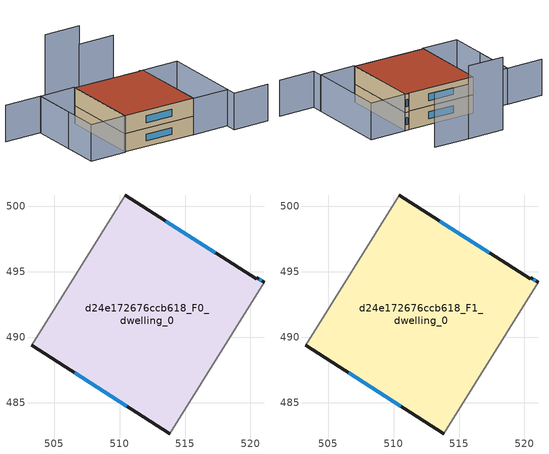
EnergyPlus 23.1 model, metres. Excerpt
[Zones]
d24e172676ccb618_F0_dwelling_0
 floor ground (EU_floor_Construction): 520.48,494.54 521.03,494.18 513.83,482.6 503.27,489.37 510.42,500.86 520.42,494.45 z0
 wall outside (EU_wall_Construction): 503.27,489.37 513.83,482.6 / 521.03,494.18 520.48,494.54 520.42,494.45 510.42,500.86 z0:3
 wall adiabatic (EU_wall_Construction): 513.83,482.6 521.03,494.18 / 510.42,500.86 503.27,489.37 z0:3
 window (EU_Window_Construction): 506.56,487.26 510.54,484.71 / 517.3,496.45 513.53,498.87 / 520.86,494.3 520.65,494.43 z0.93:2.07
d24e172676ccb618_F1_dwelling_0
 floor to d24e172676ccb618_F0_dwelling_0 (EU_floor_Construction): 520.48,494.54 521.03,494.18 513.83,482.6 503.27,489.37 510.42,500.86 520.42,494.45 z3
 wall outside (EU_wall_Construction): 503.27,489.37 513.83,482.6 / 521.03,494.18 520.48,494.54 520.42,494.45 510.42,500.86 z3:6
 wall adiabatic (EU_wall_Construction): 513.83,482.6 521.03,494.18 / 510.42,500.86 503.27,489.37 z3:6
 window (EU_Window_Construction): 506.56,487.26 510.54,484.71 / 517.3,496.45 513.53,498.87 / 520.86,494.3 520.65,494.43 z3.93:5.07
 roof outside (EU_roof_Construction): 513.83,482.6 521.03,494.18 520.48,494.54 520.42,494.45 510.42,500.86 503.27,489.37 z6
shading: 523.49,474.39 518.16,477.7 / 518.16,477.7 526.32,490.8 / 499.73,507.62 505.14,504.25 / 505.14,504.25 497.9,492.62 / 513.78,482.53 521.03,494.18 / 521.03,494.18 526.36,490.87 / 526.36,490.87 519.11,479.22 / 519.11,479.22 513.78,482.53 / 510.46,500.93 503.18,489.24 / 503.18,489.24 497.86,492.55 / 497.86,492.55 505.13,504.25 / 505.13,504.25 510.46,500.93 z0:6; 525.28,501.01 519.95,504.32 z0:9; 519.97,504.35 514.64,507.66 z0:12
[Building]
EU S2 Campaign: North Axis=0; Terrain=City; Solar Distribution=FullExterior
[Site:Location]
Montreal-Trudeau.Intl.AP: Latitude=45.4667; Longitude=-73.75; Time Zone=-5; Elevation=36
[SizingPeriod:WeatherFileDays]
AnnualSizingPeriod: Begin Month=1; Begin Day of Month=1; End Month=12; End Day of Month=31; Day of Week for Start Day=Monday; Use Weather File Daylight Saving Period=No; Use Weather File Rain and Snow Indicators=No
[MATERIAL]
EU_InternalMass_Material: Roughness=MediumRough; Thickness=0.1; Conductivity=1; Density=1800; Specific Heat=900; Thermal Absorptance=0.9; Solar Absorptance=0.7; Visible Absorptance=0.7
[MATERIAL:NOMASS] Roughness=MediumRough; Thermal Absorptance=0.9; Solar Absorptance=0.7; Visible Absorptance=0.7
Name | Thermal Resistance
EU_wall_NoMass; EU_floor_NoMass | 1.36485
EU_roof_NoMass | 2.55992
[WINDOWMATERIAL:SIMPLEGLAZINGSYSTEM]
EU_Window_SimpleGlazing: UFactor=3.92339; Solar Heat Gain Coefficient=0.8; Visible Transmittance=0.8
[CONSTRUCTION]
EU_wall_Construction: EU_wall_NoMass
EU_roof_Construction: EU_roof_NoMass
EU_floor_Construction: EU_floor_NoMass
EU_Window_Construction: EU_Window_SimpleGlazing
EU_InternalMass_Construction: EU_InternalMass_Material
[ZONE] Type=1; Multiplier=1; Ceiling Height=autocalculate; Floor Area=autocalculate; Part of Total Floor Area=Yes
Name | Volume
d24e172676ccb618_F0_dwelling_0 | 509.528
d24e172676ccb618_F1_dwelling_0 | 509.531
[INTERNALMASS] Construction=EU_InternalMass_Construction; Surface Area=169.843
Name | Zone or ZoneList
d24e172676ccb618_F0_dwelling_0_EU_InternalMass | d24e172676ccb618_F0_dwelling_0
d24e172676ccb618_F1_dwelling_0_EU_InternalMass | d24e172676ccb618_F1_dwelling_0
[OTHEREQUIPMENT] Fuel Type=Electricity; Design Level Calculation Method=Watts/Area; Power per Zone Floor Area=1; Fraction Latent=0; Fraction Radiant=0; Fraction Lost=0; Carbon Dioxide Generation Rate=0; EndUse Subcategory=EU_Step8_InternalGains
Name | Zone or ZoneList or Space or SpaceList | Schedule
EU_Step8_InternalGain_d24e172676ccb618_F0_dwelling_0_f000 | d24e172676ccb618_F0_dwelling_0 | EU_Step8_GainSchedule_d24e172676ccb618_F0_dwelling_0_f000
EU_Step8_InternalGain_d24e172676ccb618_F1_dwelling_0_f000 | d24e172676ccb618_F1_dwelling_0 | EU_Step8_GainSchedule_d24e172676ccb618_F1_dwelling_0_f000
[ZONEVENTILATION:DESIGNFLOWRATE] Schedule=EU_AlwaysOn; Design Flow Rate Calculation Method=AirChanges/Hour; Air Changes per Hour=0.860309; Ventilation Type=Natural; Fan Pressure Rise=0; Fan Total Efficiency=1; Constant Term Coefficient=1; Temperature Term Coefficient=0; Velocity Term Coefficient=0; Velocity Squared Term Coefficient=0; Minimum Indoor Temperature=-100; Maximum Indoor Temperature=100; Delta Temperature=-100; Minimum Outdoor Temperature=-100; Maximum Outdoor Temperature=100; Maximum Wind Speed=40
Name | Zone or ZoneList or Space or SpaceList
EU_ConstantAir_d24e172676ccb618_F0_dwelling_0 | d24e172676ccb618_F0_dwelling_0
EU_ConstantAir_d24e172676ccb618_F1_dwelling_0 | d24e172676ccb618_F1_dwelling_0
[HVACTEMPLATE:THERMOSTAT] Constant Heating Setpoint=20; Constant Cooling Setpoint=50
EU_HeatOnly_d24e172676ccb618_F0_dwelling_0; EU_HeatOnly_d24e172676ccb618_F1_dwelling_0
[HVACTEMPLATE:ZONE:IDEALLOADSAIRSYSTEM] System Availability Schedule=EU_AlwaysOn; Maximum Heating Supply Air Temperature=50; Minimum Cooling Supply Air Temperature=13; Maximum Heating Supply Air Humidity Ratio=0.0156; Minimum Cooling Supply Air Humidity Ratio=0.0077; Heating Limit=NoLimit; Cooling Limit=NoLimit; Heating Availability Schedule=EU_AlwaysOn; Cooling Availability Schedule=EU_CoolingOff; Dehumidification Control Type=ConstantSensibleHeatRatio; Cooling Sensible Heat Ratio=0.7; Dehumidification Setpoint=60; Humidification Control Type=None; Humidification Setpoint=30; Outdoor Air Method=None; Outdoor Air Flow Rate per Person=0.00944; Outdoor Air Flow Rate per Zone Floor Area=0; Outdoor Air Flow Rate per Zone=0; Demand Controlled Ventilation Type=None; Outdoor Air Economizer Type=NoEconomizer; Heat Recovery Type=None; Sensible Heat Recovery Effectiveness=0.7; Latent Heat Recovery Effectiveness=0.65
Name | Template Thermostat
d24e172676ccb618_F0_dwelling_0 | EU_HeatOnly_d24e172676ccb618_F0_dwelling_0
d24e172676ccb618_F1_dwelling_0 | EU_HeatOnly_d24e172676ccb618_F1_dwelling_0
[SIZING:ZONE] Zone Cooling Design Supply Air Temperature Input Method=SupplyAirTemperature; Zone Cooling Design Supply Air Temperature=13; Zone Heating Design Supply Air Temperature Input Method=SupplyAirTemperature; Zone Heating Design Supply Air Temperature=50; Zone Cooling Design Supply Air Humidity Ratio=0.008; Zone Heating Design Supply Air Humidity Ratio=0.008; Cooling Design Air Flow Method=DesignDay; Cooling Design Air Flow Rate=0; Cooling Minimum Air Flow per Zone Floor Area=0.000762; Cooling Minimum Air Flow=0; Cooling Minimum Air Flow Fraction=0.2; Heating Design Air Flow Method=DesignDay; Heating Design Air Flow Rate=0; Heating Maximum Air Flow per Zone Floor Area=0.002032; Heating Maximum Air Flow=0.141576; Heating Maximum Air Flow Fraction=0.3; Account for Dedicated Outdoor Air System=No; Dedicated Outdoor Air System Control Strategy=NeutralSupplyAir; Dedicated Outdoor Air Low Setpoint Temperature for Design=autosize; Dedicated Outdoor Air High Setpoint Temperature for Design=autosize; Zone Load Sizing Method=Sensible Load Only No Latent Load; Zone Latent Cooling Design Supply Air Humidity Ratio Input Method=HumidityRatioDifference; Zone Cooling Design Supply Air Humidity Ratio Difference=0.005; Zone Latent Heating Design Supply Air Humidity Ratio Input Method=HumidityRatioDifference; Zone Humidification Design Supply Air Humidity Ratio Difference=0.005
d24e172676ccb618_F0_dwelling_0; d24e172676ccb618_F1_dwelling_0
[SCHEDULE:CONSTANT]
Name | Hourly Value
EU_AlwaysOn | 1
EU_CoolingOff | 0
[SCHEDULE:FILE] Column Number=1; Rows to Skip at Top=0; Number of Hours of Data=8760; Column Separator=Comma; Interpolate to Timestep=No; Minutes per Item=60; Adjust Schedule for Daylight Savings=Yes
Name | File
EU_Step8_GainSchedule_d24e172676ccb618_F0_dwelling_0_f000 | ../../schedules/d24e172676ccb618/d24e172676ccb618_F0_dwelling_0_f000_gain.csv
EU_Step8_GainSchedule_d24e172676ccb618_F1_dwelling_0_f000 | ../../schedules/d24e172676ccb618/d24e172676ccb618_F1_dwelling_0_f000_gain.csv
